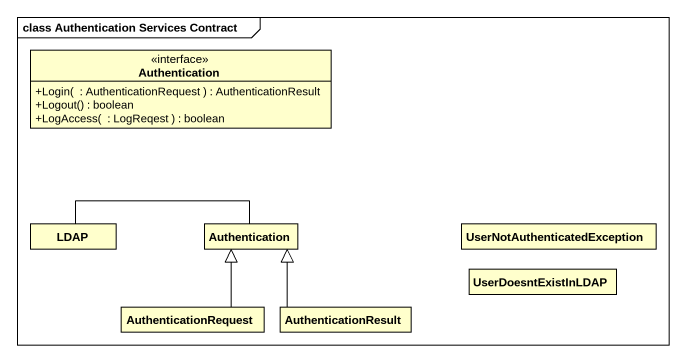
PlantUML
@startuml
mainframe class Authentication Services Contract
hide circle
hide empty members
skinparam classAttributeIconSize 0
interface Authentication {
  +Login(  : AuthenticationRequest ) : AuthenticationResult
  +Logout() : boolean
  +LogAccess(  : LogReqest ) : boolean
}
class LDAP
class "Authentication" as Authentication_2
class "UserNotAuthenticatedException" as UserNotAuthenticatedExceptio
class AuthenticationRequest
class AuthenticationResult
class UserDoesntExistInLDAP
Authentication_2 -left- LDAP
AuthenticationRequest -up-|> Authentication_2
AuthenticationResult -up-|> Authentication_2
@enduml
